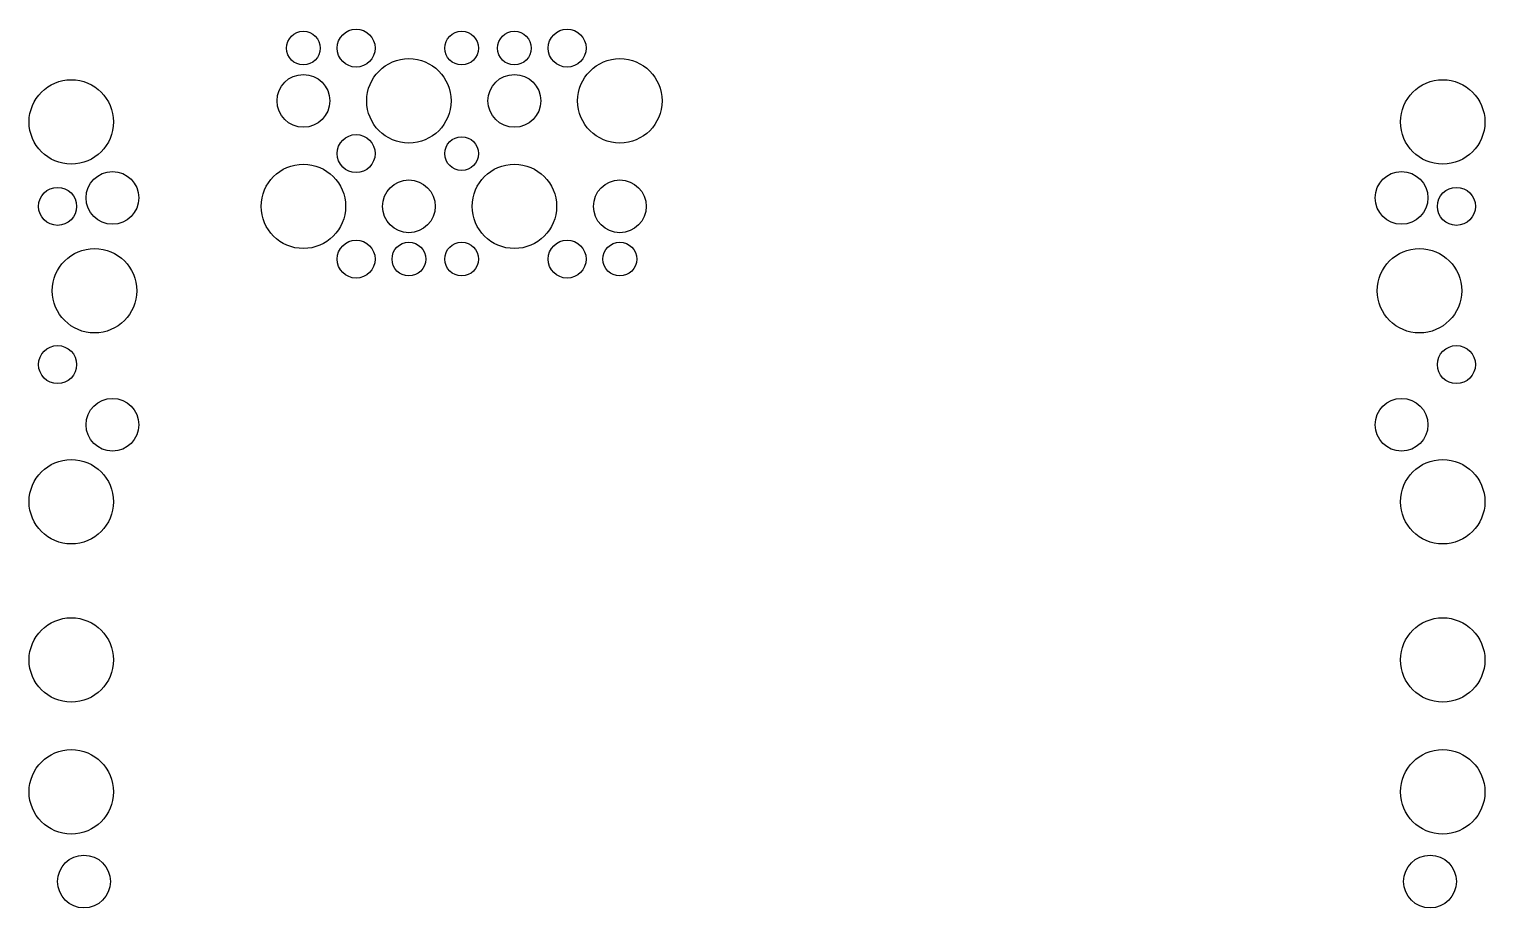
# Model space of a CAD drawing. Extents: x -690 to 690, y -385 to 448.
import ezdxf

# ---------------------------------------------------------------- set-up
doc = ezdxf.new("R2010")
doc.units = 0

msp = doc.modelspace()

# ---------------------------------------------------------------- linework, layer by layer
for centre, radius in [((-430, 430), 16), ((-380, 430), 18), ((-280, 430), 16), ((-230, 430), 16), ((-180, 430), 18), ((-330, 380), 40), ((-130, 380), 40), ((-430, 380), 25), ((-230, 380), 25), ((-650, 360), 40), ((650, 360), 40), ((-380, 330), 18), ((-280, 330), 16), ((-430, 280), 40), ((-230, 280), 40), ((-611, 288), 25), ((-330, 280), 25), ((-130, 280), 25), ((611, 288), 25), ((-663, 280), 18), ((663, 280), 18), ((-628, 200), 40), ((-380, 230), 18), ((-330, 230), 16), ((-280, 230), 16), ((-180, 230), 18), ((-130, 230), 16), ((628, 200), 40), ((-663, 130), 18), ((663, 130), 18), ((-611, 73), 25), ((611, 73), 25), ((-650, 0), 40), ((650, 0), 40), ((-650, -150), 40), ((-650, -150), 40), ((650, -150), 40), ((650, -150), 40), ((-650, -275), 40), ((650, -275), 40), ((-638, -360), 25), ((638, -360), 25)]:
    msp.add_circle(centre, radius)

doc.saveas('drawing.dxf')
